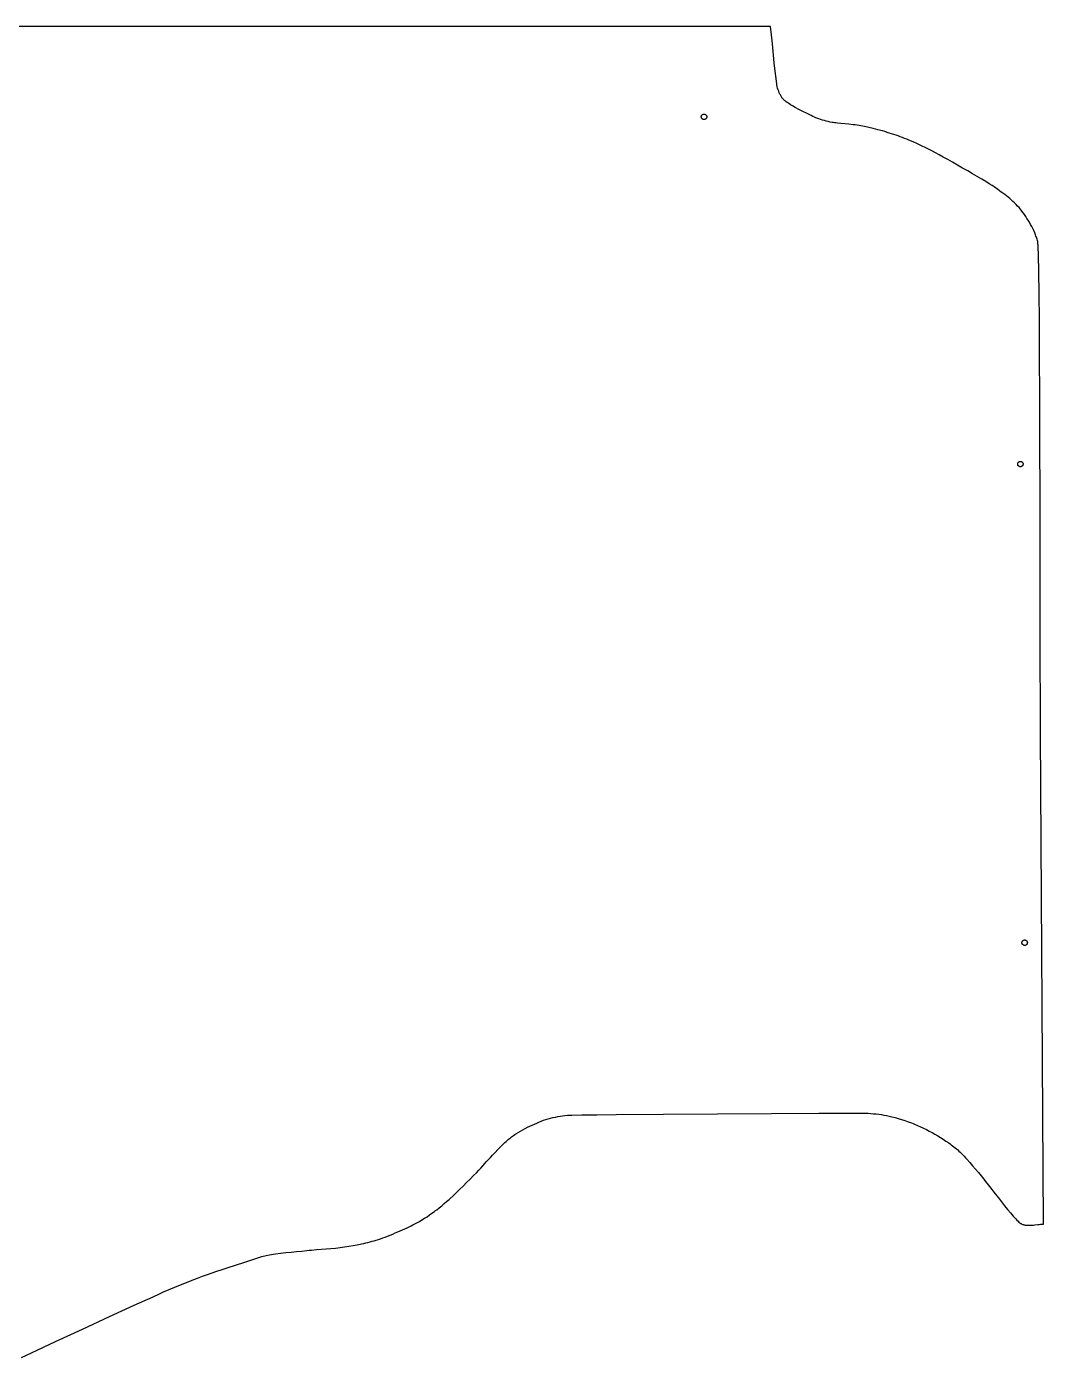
# Model space of a CAD drawing. Extents: x 0 to 9532, y -5852 to 7.
# Drawn here: x 2533 to 3281, y -2009 to -1030 of the extents above; entities that cross this region are included whole.
import ezdxf

# ---------------------------------------------------------------- set-up
doc = ezdxf.new("R2010")
doc.units = 0
doc.layers.add('Default_Layer', color=1, linetype='CONTINUOUS')

msp = doc.modelspace()

# ---------------------------------------------------------------- linework, layer by layer
at = {"layer": 'Default_Layer'}
msp.add_lwpolyline([(2528.72, -2008.91), (2536.09, -2005.48), (2553.78, -1997.27), (2573.68, -1988.08), (2593.7, -1978.87), (2611.72, -1970.6), (2625.67, -1964.25), (2630.45, -1962.09), (2633.43, -1960.78), (2637.5, -1959.05), (2641.69, -1957.29), (2645.94, -1955.55), (2650.18, -1953.84), (2654.33, -1952.19), (2658.33, -1950.63), (2662.11, -1949.2), (2665.59, -1947.9), (2669.03, -1946.67), (2672.67, -1945.42), (2676.39, -1944.17), (2680.09, -1942.96), (2686.95, -1940.76), (2692.38, -1939.03), (2694.58, -1938.32), (2696.78, -1937.57), (2698.97, -1936.83), (2701.18, -1936.1), (2703.38, -1935.39), (2705.6, -1934.73), (2706.72, -1934.42), (2707.84, -1934.13), (2708.97, -1933.86), (2710.1, -1933.61), (2711.31, -1933.38), (2712.68, -1933.15), (2714.19, -1932.92), (2715.83, -1932.69), (2719.39, -1932.26), (2723.23, -1931.83), (2727.22, -1931.43), (2731.23, -1931.03), (2735.12, -1930.65), (2738.75, -1930.27), (2740.49, -1930.1), (2742.25, -1929.93), (2745.79, -1929.63), (2752.92, -1929.08), (2756.44, -1928.79), (2759.89, -1928.47), (2761.58, -1928.29), (2763.24, -1928.09), (2764.87, -1927.87), (2766.47, -1927.63), (2769.62, -1927.12), (2772.77, -1926.58), (2775.92, -1925.99), (2779.05, -1925.36), (2780.61, -1925.01), (2782.17, -1924.66), (2783.73, -1924.28), (2785.27, -1923.89), (2786.82, -1923.48), (2788.35, -1923.05), (2789.88, -1922.6), (2791.41, -1922.12), (2792.98, -1921.6), (2794.65, -1921.01), (2796.4, -1920.36), (2798.21, -1919.66), (2800.06, -1918.92), (2801.93, -1918.15), (2803.8, -1917.36), (2805.66, -1916.56), (2809.25, -1914.97), (2812.56, -1913.45), (2815.44, -1912.07), (2816.66, -1911.46), (2817.73, -1910.92), (2819.67, -1909.88), (2821.59, -1908.8), (2823.49, -1907.69), (2825.37, -1906.54), (2827.22, -1905.35), (2829.05, -1904.12), (2830.86, -1902.87), (2832.65, -1901.58), (2833.54, -1900.92), (2834.43, -1900.24), (2836.22, -1898.81), (2838.02, -1897.32), (2839.82, -1895.78), (2841.61, -1894.2), (2843.39, -1892.61), (2846.89, -1889.41), (2848.83, -1887.58), (2851.15, -1885.36), (2853.7, -1882.87), (2856.35, -1880.25), (2858.96, -1877.64), (2861.42, -1875.17), (2863.58, -1872.97), (2865.31, -1871.19), (2866.76, -1869.64), (2868.19, -1868.06), (2871.01, -1864.87), (2872.41, -1863.27), (2873.83, -1861.69), (2875.27, -1860.12), (2876.74, -1858.58), (2879.8, -1855.46), (2881.37, -1853.87), (2882.96, -1852.29), (2884.57, -1850.76), (2885.37, -1850.02), (2886.17, -1849.3), (2886.97, -1848.6), (2887.77, -1847.93), (2888.56, -1847.29), (2889.35, -1846.68), (2890.14, -1846.1), (2890.95, -1845.52), (2891.78, -1844.96), (2892.61, -1844.41), (2894.32, -1843.35), (2896.05, -1842.33), (2897.79, -1841.35), (2899.52, -1840.43), (2901.22, -1839.55), (2902.88, -1838.73), (2904.53, -1837.94), (2906.19, -1837.17), (2907.88, -1836.43), (2909.57, -1835.73), (2911.28, -1835.07), (2912.99, -1834.44), (2914.7, -1833.87), (2916.42, -1833.34), (2918.14, -1832.87), (2919.88, -1832.43), (2921.62, -1832.04), (2923.38, -1831.7), (2925.14, -1831.39), (2926.91, -1831.12), (2928.68, -1830.89), (2930.46, -1830.7), (2931.5, -1830.66), (2933.67, -1830.61), (2941.11, -1830.49), (2952.18, -1830.37), (2966.28, -1830.23), (3001.15, -1829.95), (3040.86, -1829.67), (3080.61, -1829.43), (3115.54, -1829.25), (3129.7, -1829.2), (3140.83, -1829.18), (3148.35, -1829.19), (3150.57, -1829.2), (3151.65, -1829.23), (3153.62, -1829.37), (3155.58, -1829.55), (3157.54, -1829.75), (3159.5, -1830), (3161.46, -1830.28), (3163.4, -1830.6), (3165.34, -1830.96), (3167.27, -1831.37), (3169.3, -1831.85), (3171.52, -1832.43), (3173.87, -1833.09), (3176.31, -1833.82), (3178.78, -1834.61), (3181.24, -1835.45), (3183.64, -1836.32), (3184.8, -1836.77), (3185.92, -1837.22), (3188.12, -1838.15), (3190.3, -1839.12), (3192.46, -1840.14), (3194.6, -1841.21), (3196.72, -1842.32), (3198.82, -1843.46), (3200.89, -1844.65), (3202.94, -1845.87), (3204.98, -1847.13), (3207.01, -1848.42), (3209.02, -1849.74), (3211, -1851.11), (3211.98, -1851.81), (3212.96, -1852.52), (3213.92, -1853.25), (3214.87, -1853.99), (3215.81, -1854.74), (3216.74, -1855.5), (3217.66, -1856.28), (3218.56, -1857.08), (3219.47, -1857.92), (3220.41, -1858.83), (3221.38, -1859.81), (3222.37, -1860.86), (3223.39, -1861.95), (3224.42, -1863.09), (3226.51, -1865.46), (3228.63, -1867.93), (3230.75, -1870.43), (3232.84, -1872.89), (3234.88, -1875.26), (3236.04, -1876.65), (3237.48, -1878.45), (3239.18, -1880.61), (3241.07, -1883.06), (3245.3, -1888.55), (3247.56, -1891.45), (3249.85, -1894.38), (3252.13, -1897.27), (3254.37, -1900.04), (3256.52, -1902.64), (3257.55, -1903.85), (3258.54, -1904.99), (3259.49, -1906.05), (3260.38, -1907.03), (3261.23, -1907.92), (3262.02, -1908.7), (3262.74, -1909.37), (3263.39, -1909.92), (3263.69, -1910.15), (3263.97, -1910.34), (3264.23, -1910.5), (3264.47, -1910.63), (3264.93, -1910.84), (3265.4, -1911.02), (3265.87, -1911.17), (3266.35, -1911.31), (3266.83, -1911.42), (3267.31, -1911.51), (3267.81, -1911.58), (3268.3, -1911.64), (3268.8, -1911.68), (3269.3, -1911.7), (3270.32, -1911.71), (3271.34, -1911.67), (3272.38, -1911.6), (3273.42, -1911.5), (3274.46, -1911.38), (3276.55, -1911.14), (3277.6, -1911.03), (3278.63, -1910.94), (3279.66, -1910.89), (3280.68, -1910.88), (3280.68, -1910.88), (3278.6, -1549.3), (3278.48, -1525.47), (3278.4, -1499.51), (3278.33, -1471.91), (3278.29, -1443.17), (3278.21, -1384.21), (3278.12, -1326.56), (3278.05, -1299.46), (3277.95, -1274.16), (3277.83, -1251.15), (3277.75, -1240.66), (3277.66, -1230.92), (3277.56, -1222.01), (3277.45, -1213.98), (3277.33, -1206.89), (3277.2, -1200.8), (3277.04, -1195.77), (3276.96, -1193.68), (3276.88, -1191.88), (3276.79, -1190.37), (3276.7, -1189.17), (3276.6, -1188.28), (3276.55, -1187.95), (3276.5, -1187.71), (3276.28, -1186.9), (3276.05, -1186.08), (3275.8, -1185.27), (3275.53, -1184.47), (3275.25, -1183.66), (3274.96, -1182.86), (3274.32, -1181.27), (3273.63, -1179.69), (3272.9, -1178.13), (3272.12, -1176.59), (3271.29, -1175.07), (3270.44, -1173.57), (3269.55, -1172.11), (3268.63, -1170.67), (3267.69, -1169.27), (3266.73, -1167.89), (3265.75, -1166.56), (3264.76, -1165.26), (3263.77, -1164.01), (3262.75, -1162.79), (3261.7, -1161.61), (3260.61, -1160.47), (3259.49, -1159.35), (3258.33, -1158.26), (3257.15, -1157.2), (3255.95, -1156.16), (3254.72, -1155.15), (3253.47, -1154.15), (3252.21, -1153.18), (3250.94, -1152.21), (3249.65, -1151.27), (3247.06, -1149.4), (3244.47, -1147.56), (3243.75, -1147.07), (3242.89, -1146.5), (3240.79, -1145.16), (3238.24, -1143.58), (3235.31, -1141.82), (3232.08, -1139.9), (3228.61, -1137.86), (3224.99, -1135.76), (3221.28, -1133.62), (3213.89, -1129.41), (3210.36, -1127.43), (3207.03, -1125.57), (3203.97, -1123.89), (3201.27, -1122.42), (3198.99, -1121.2), (3197.2, -1120.27), (3194.15, -1118.76), (3191.07, -1117.28), (3187.97, -1115.84), (3184.86, -1114.45), (3181.72, -1113.11), (3180.15, -1112.47), (3178.57, -1111.83), (3177, -1111.22), (3175.42, -1110.62), (3173.84, -1110.04), (3172.26, -1109.48), (3170.66, -1108.94), (3169.01, -1108.4), (3167.34, -1107.88), (3165.64, -1107.36), (3163.93, -1106.86), (3162.21, -1106.37), (3158.78, -1105.44), (3155.42, -1104.59), (3152.19, -1103.82), (3149.16, -1103.15), (3146.39, -1102.59), (3145.04, -1102.35), (3143.63, -1102.13), (3142.17, -1101.92), (3140.67, -1101.74), (3137.62, -1101.4), (3134.6, -1101.11), (3131.74, -1100.84), (3129.14, -1100.59), (3127.97, -1100.46), (3126.92, -1100.33), (3125.99, -1100.2), (3125.2, -1100.06), (3123.78, -1099.76), (3122.36, -1099.44), (3120.94, -1099.1), (3119.53, -1098.72), (3118.13, -1098.32), (3116.74, -1097.88), (3115.36, -1097.41), (3114, -1096.9), (3113.21, -1096.57), (3112.22, -1096.13), (3111.07, -1095.59), (3109.77, -1094.97), (3106.89, -1093.54), (3103.82, -1091.98), (3100.82, -1090.43), (3098.14, -1089), (3096.01, -1087.84), (3095.24, -1087.39), (3094.7, -1087.06), (3093.04, -1085.98), (3092.21, -1085.42), (3091.4, -1084.84), (3090.62, -1084.22), (3090.25, -1083.9), (3089.88, -1083.57), (3089.53, -1083.23), (3089.19, -1082.87), (3088.87, -1082.51), (3088.56, -1082.12), (3088.26, -1081.72), (3087.97, -1081.29), (3087.69, -1080.83), (3087.42, -1080.36), (3087.15, -1079.86), (3086.89, -1079.35), (3086.41, -1078.28), (3085.96, -1077.17), (3085.55, -1076.04), (3085.18, -1074.91), (3084.86, -1073.79), (3084.78, -1073.45), (3084.69, -1072.97), (3084.49, -1071.65), (3084.25, -1069.89), (3083.99, -1067.72), (3083.38, -1062.4), (3082.71, -1056.1), (3081.28, -1042.28), (3080.58, -1035.57), (3079.92, -1029.56), (2520.15, -1029.56)], dxfattribs=at)
for points in [[(3029.01, -1095.93), (3029.02, -1095.73), (3029.05, -1095.53), (3029.1, -1095.34), (3029.16, -1095.16), (3029.25, -1094.98), (3029.35, -1094.82), (3029.46, -1094.66), (3029.59, -1094.52), (3029.74, -1094.39), (3029.89, -1094.28), (3030.05, -1094.18), (3030.23, -1094.09), (3030.41, -1094.02), (3030.6, -1093.98), (3030.8, -1093.94), (3031.01, -1093.93), (3031.21, -1093.94), (3031.41, -1093.98), (3031.6, -1094.02), (3031.79, -1094.09), (3031.96, -1094.18), (3032.13, -1094.28), (3032.28, -1094.39), (3032.42, -1094.52), (3032.55, -1094.66), (3032.67, -1094.82), (3032.77, -1094.98), (3032.85, -1095.16), (3032.92, -1095.34), (3032.97, -1095.53), (3033, -1095.73), (3033.01, -1095.93), (3033, -1096.14), (3032.97, -1096.34), (3032.92, -1096.53), (3032.85, -1096.71), (3032.77, -1096.89), (3032.67, -1097.05), (3032.55, -1097.21), (3032.42, -1097.35), (3032.28, -1097.48), (3032.13, -1097.59), (3031.96, -1097.69), (3031.79, -1097.78), (3031.6, -1097.84), (3031.41, -1097.89), (3031.21, -1097.92), (3031.01, -1097.93), (3030.8, -1097.92), (3030.6, -1097.89), (3030.41, -1097.84), (3030.23, -1097.78), (3030.05, -1097.69), (3029.89, -1097.59), (3029.74, -1097.48), (3029.59, -1097.35), (3029.46, -1097.21), (3029.35, -1097.05), (3029.25, -1096.89), (3029.16, -1096.71), (3029.1, -1096.53), (3029.05, -1096.34), (3029.02, -1096.14), (3029.01, -1095.93)], [(3261.77, -1351.49), (3261.78, -1351.29), (3261.81, -1351.09), (3261.86, -1350.9), (3261.93, -1350.72), (3262.01, -1350.54), (3262.11, -1350.38), (3262.23, -1350.22), (3262.36, -1350.08), (3262.5, -1349.95), (3262.65, -1349.84), (3262.82, -1349.74), (3262.99, -1349.65), (3263.18, -1349.58), (3263.37, -1349.54), (3263.57, -1349.5), (3263.77, -1349.49), (3263.97, -1349.5), (3264.17, -1349.54), (3264.37, -1349.58), (3264.55, -1349.65), (3264.72, -1349.74), (3264.89, -1349.84), (3265.04, -1349.95), (3265.18, -1350.08), (3265.31, -1350.22), (3265.43, -1350.38), (3265.53, -1350.54), (3265.61, -1350.72), (3265.68, -1350.9), (3265.73, -1351.09), (3265.76, -1351.29), (3265.77, -1351.49), (3265.76, -1351.7), (3265.73, -1351.9), (3265.68, -1352.09), (3265.61, -1352.27), (3265.53, -1352.45), (3265.43, -1352.61), (3265.31, -1352.77), (3265.18, -1352.91), (3265.04, -1353.04), (3264.89, -1353.15), (3264.72, -1353.25), (3264.55, -1353.34), (3264.37, -1353.4), (3264.17, -1353.45), (3263.97, -1353.48), (3263.77, -1353.49), (3263.57, -1353.48), (3263.37, -1353.45), (3263.18, -1353.4), (3262.99, -1353.34), (3262.82, -1353.25), (3262.65, -1353.15), (3262.5, -1353.04), (3262.36, -1352.91), (3262.23, -1352.77), (3262.11, -1352.61), (3262.01, -1352.45), (3261.93, -1352.27), (3261.86, -1352.09), (3261.81, -1351.9), (3261.78, -1351.7), (3261.77, -1351.49)], [(3264.9, -1703.73), (3264.91, -1703.53), (3264.94, -1703.33), (3264.99, -1703.14), (3265.06, -1702.96), (3265.14, -1702.78), (3265.24, -1702.62), (3265.36, -1702.46), (3265.49, -1702.32), (3265.63, -1702.19), (3265.78, -1702.08), (3265.95, -1701.98), (3266.12, -1701.89), (3266.31, -1701.82), (3266.5, -1701.78), (3266.7, -1701.74), (3266.9, -1701.73), (3267.11, -1701.74), (3267.3, -1701.78), (3267.5, -1701.82), (3267.68, -1701.89), (3267.85, -1701.98), (3268.02, -1702.08), (3268.17, -1702.19), (3268.32, -1702.32), (3268.44, -1702.46), (3268.56, -1702.62), (3268.66, -1702.78), (3268.74, -1702.96), (3268.81, -1703.14), (3268.86, -1703.33), (3268.89, -1703.53), (3268.9, -1703.73), (3268.89, -1703.94), (3268.86, -1704.14), (3268.81, -1704.33), (3268.74, -1704.51), (3268.66, -1704.69), (3268.56, -1704.85), (3268.44, -1705.01), (3268.32, -1705.15), (3268.17, -1705.28), (3268.02, -1705.39), (3267.85, -1705.49), (3267.68, -1705.58), (3267.5, -1705.64), (3267.3, -1705.69), (3267.11, -1705.72), (3266.9, -1705.73), (3266.7, -1705.72), (3266.5, -1705.69), (3266.31, -1705.64), (3266.12, -1705.58), (3265.95, -1705.49), (3265.78, -1705.39), (3265.63, -1705.28), (3265.49, -1705.15), (3265.36, -1705.01), (3265.24, -1704.85), (3265.14, -1704.69), (3265.06, -1704.51), (3264.99, -1704.33), (3264.94, -1704.14), (3264.91, -1703.94), (3264.9, -1703.73)]]:
    msp.add_lwpolyline(points, close=True, dxfattribs=at)

doc.saveas('drawing.dxf')
